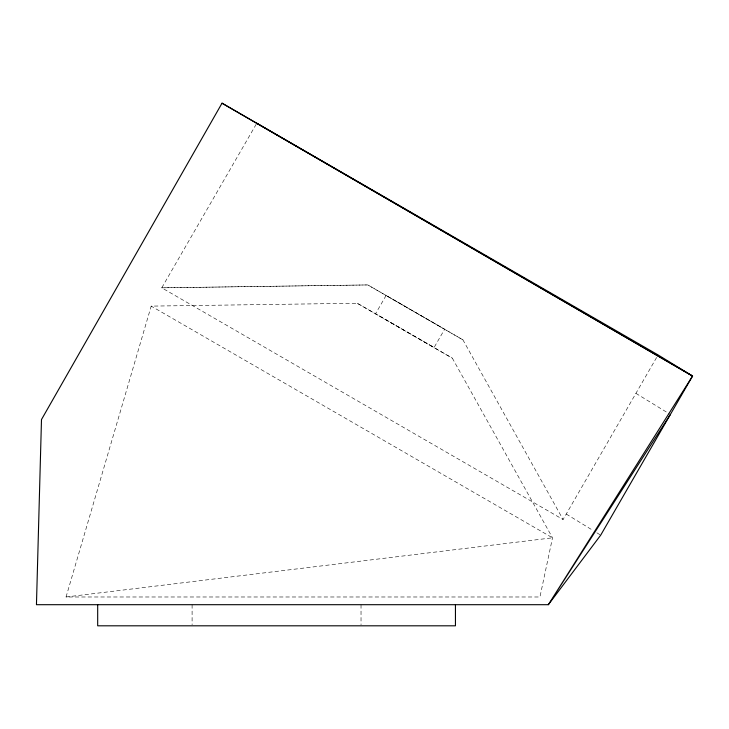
<?xml version="1.0" encoding="UTF-8"?>
<svg xmlns="http://www.w3.org/2000/svg" width="729" height="729" viewBox="0 0 729 729"><rect width="100%" height="100%" fill="white"/><g stroke="black" fill="none" stroke-linecap="round" stroke-linejoin="round"><path stroke-width="0.55" stroke-dasharray="3.65 2.73" d="M66.047 596.987L151.195 306.116L357.228 303.255L452.326 358.158L552.509 537.811L539.943 596.987L66.047 596.987L552.509 537.811L151.195 306.116M256.207 124.231L161.756 287.827L563.07 519.531L656.947 356.918M357.228 303.255L452.326 358.158M462.906 339.832L367.808 284.93L161.756 287.827L367.808 284.93L462.906 339.832L563.07 519.531M635.916 393.35L669.422 413.881M566.233 514.045L593.032 530.466M596.869 532.808L600.696 535.159M361.028 604.696L361.028 624.698M192.101 604.696L192.101 624.698M386.115 295.455L375.563 313.743L434.074 347.523L444.635 329.244L386.115 295.455"/><path stroke-width="1.09" d="M222.026 103.19L41.489 419.549L36.45 604.696L548.354 604.696L600.696 535.159L692.55 376.064L658.087 354.95L222.026 103.19L692.55 376.064L548.354 604.696L670.379 414.464M256.772 123.247L692.55 376.064M455.443 604.696L455.443 625.81L97.686 625.81L97.686 604.696"/></g></svg>
